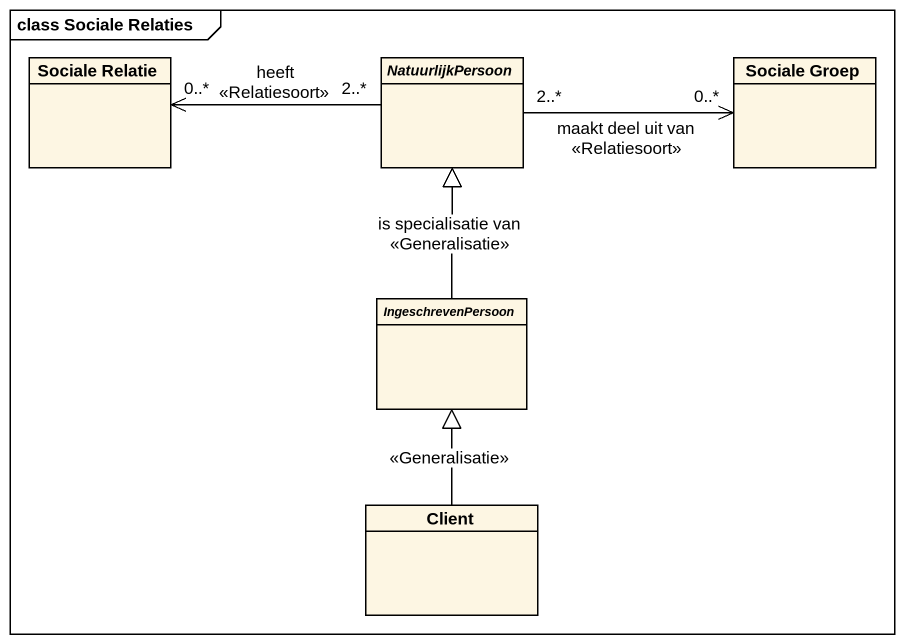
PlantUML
@startuml
mainframe class Sociale Relaties
hide circle
hide empty members
class "Sociale Relatie" as Sociale_Relatie
abstract class NatuurlijkPersoon
class "Sociale Groep" as Sociale_Groep
abstract class IngeschrevenPersoon
class Client
Sociale_Relatie "0..*" <-right- "2..*" NatuurlijkPersoon : heeft\n<<Relatiesoort>>
NatuurlijkPersoon "2..*" -right-> "0..*" Sociale_Groep : maakt deel uit van\n<<Relatiesoort>>
IngeschrevenPersoon -up-|> NatuurlijkPersoon : is specialisatie van\n<<Generalisatie>>
Client -up-|> IngeschrevenPersoon : <<Generalisatie>>
@enduml
